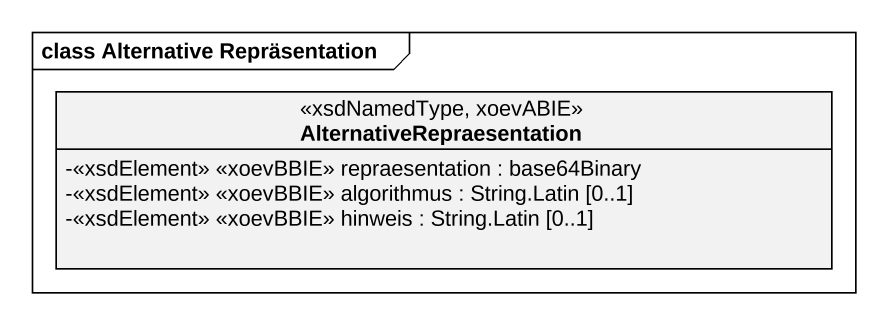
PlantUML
@startuml
mainframe class Alternative Repräsentation
hide circle
hide empty members
skinparam classAttributeIconSize 0
class AlternativeRepraesentation <<xsdNamedType, xoevABIE>> {
  -<<xsdElement>> <<xoevBBIE>> repraesentation : base64Binary
  -<<xsdElement>> <<xoevBBIE>> algorithmus : String.Latin [0..1]
  -<<xsdElement>> <<xoevBBIE>> hinweis : String.Latin [0..1]
}
@enduml
